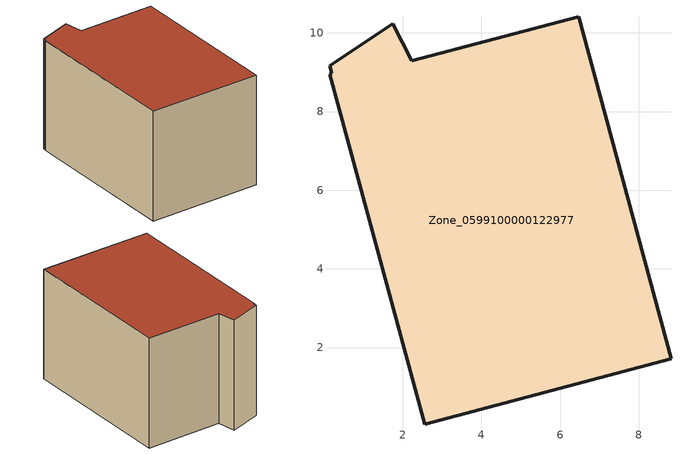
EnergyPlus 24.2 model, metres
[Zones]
Zone_0599100000122977
 floor ground (C_G): 1.74,10.23 2.23,9.29 6.47,10.41 8.82,1.71 2.56,0.05 0.14,8.96 0.2,8.97 0.14,9.16 z2.74
 wall outside (C_F): 2.23,9.29 1.74,10.23 0.14,9.16 0.2,8.97 0.14,8.96 2.56,0.05 8.82,1.71 6.47,10.41 2.23,9.29 z2.74:9.12
 roof outside (C_R): 2.56,0.05 8.82,1.71 6.47,10.41 2.23,9.29 1.74,10.23 0.14,9.16 0.2,8.97 0.14,8.96 z9.12
[BUILDING]
Pand.0599100000122977: North Axis=0; Terrain=City; Loads Convergence Tolerance Value=0.04; Temperature Convergence Tolerance Value=0.4; Solar Distribution=FullExterior; Maximum Number of Warmup Days=25; Minimum Number of Warmup Days=1
[Site:Location]
Rotterdam.The.Hague.AP_ZH_NLD Design_Conditions: Latitude=51.96; Longitude=4.45; Time Zone=1; Elevation=-4.5
[SITE:GROUNDTEMPERATURE:BUILDINGSURFACE]
18, 18, 18, 18, 18, 18, 18, 18, 18, 18, 18, 18
[MATERIAL] Thermal Absorptance=0.9; Solar Absorptance=0.7; Visible Absorptance=0.7
Name | Roughness | Thickness | Conductivity | Density | Specific Heat
G.TC.1946-1964 | MediumSmooth | 0.15 | 1 | 540 | 1210
F.TC.1946-1964 | Rough | 0.3 | 0.857143 | 1920 | 840
R.TC.1946-1964 | MediumRough | 0.2 | 0.235294 | 1500 | 1000
[CONSTRUCTION]
C_G: G.TC.1946-1964
C_F: F.TC.1946-1964
C_R: R.TC.1946-1964
[ZONE]
Zone_0599100000122977: Type=1; Multiplier=1; Ceiling Height=Autocalculate; Volume=Autocalculate; Floor Area=autocalculate; Part of Total Floor Area=Yes
[ZONEINFILTRATION:DESIGNFLOWRATE]
Infil_Zone_0599100000122977: Zone or ZoneList or Space or SpaceList=Zone_0599100000122977; Schedule=AlwaysOn; Design Flow Rate Calculation Method=Flow/Area; Flow Rate per Floor Area=0.003; Constant Term Coefficient=1; Temperature Term Coefficient=0; Velocity Term Coefficient=0; Velocity Squared Term Coefficient=0
[HVACTEMPLATE:ZONE:IDEALLOADSAIRSYSTEM]
Zone_0599100000122977: Maximum Heating Supply Air Temperature=50; Minimum Cooling Supply Air Temperature=13; Maximum Heating Supply Air Humidity Ratio=0.0156; Minimum Cooling Supply Air Humidity Ratio=0.0077; Heating Limit=NoLimit; Cooling Limit=NoLimit; Dehumidification Control Type=ConstantSensibleHeatRatio; Cooling Sensible Heat Ratio=0.7; Dehumidification Setpoint=60; Humidification Control Type=None; Humidification Setpoint=30; Outdoor Air Method=None; Outdoor Air Flow Rate per Person=0.00944; Outdoor Air Flow Rate per Zone Floor Area=0; Outdoor Air Flow Rate per Zone=0; Demand Controlled Ventilation Type=None; Outdoor Air Economizer Type=NoEconomizer; Heat Recovery Type=None; Sensible Heat Recovery Effectiveness=0.7; Latent Heat Recovery Effectiveness=0.65
[ZONECONTROL:THERMOSTAT]
ThermostatControl_Zone_0599100000122977: Zone or ZoneList=Zone_0599100000122977; Control Type Schedule=DualSetpointControlType; Control 1=Thermostat_Zone_0599100000122977; Temperature Difference Between Cutout And Setpoint=0
[THERMOSTATSETPOINT:DUALSETPOINT]
Thermostat_Zone_0599100000122977: Heating Setpoint Temperature Schedule=HeatingSetpoint_Zone_0599100000122977; Cooling Setpoint Temperature Schedule=CoolingSetpoint_Zone_0599100000122977
[SCHEDULE:COMPACT]
HeatingSetpoint_Zone_0599100000122977: Through: 12/31, For: AllDays, Until: 24:00, 21
CoolingSetpoint_Zone_0599100000122977: Through: 12/31, For: AllDays, Until: 24:00, 24
DualSetpointControlType: Through: 12/31, For: AllDays, Until: 24:00, 4
AlwaysOn: Through: 12/31, For: AllDays, Until: 24:00, 1
